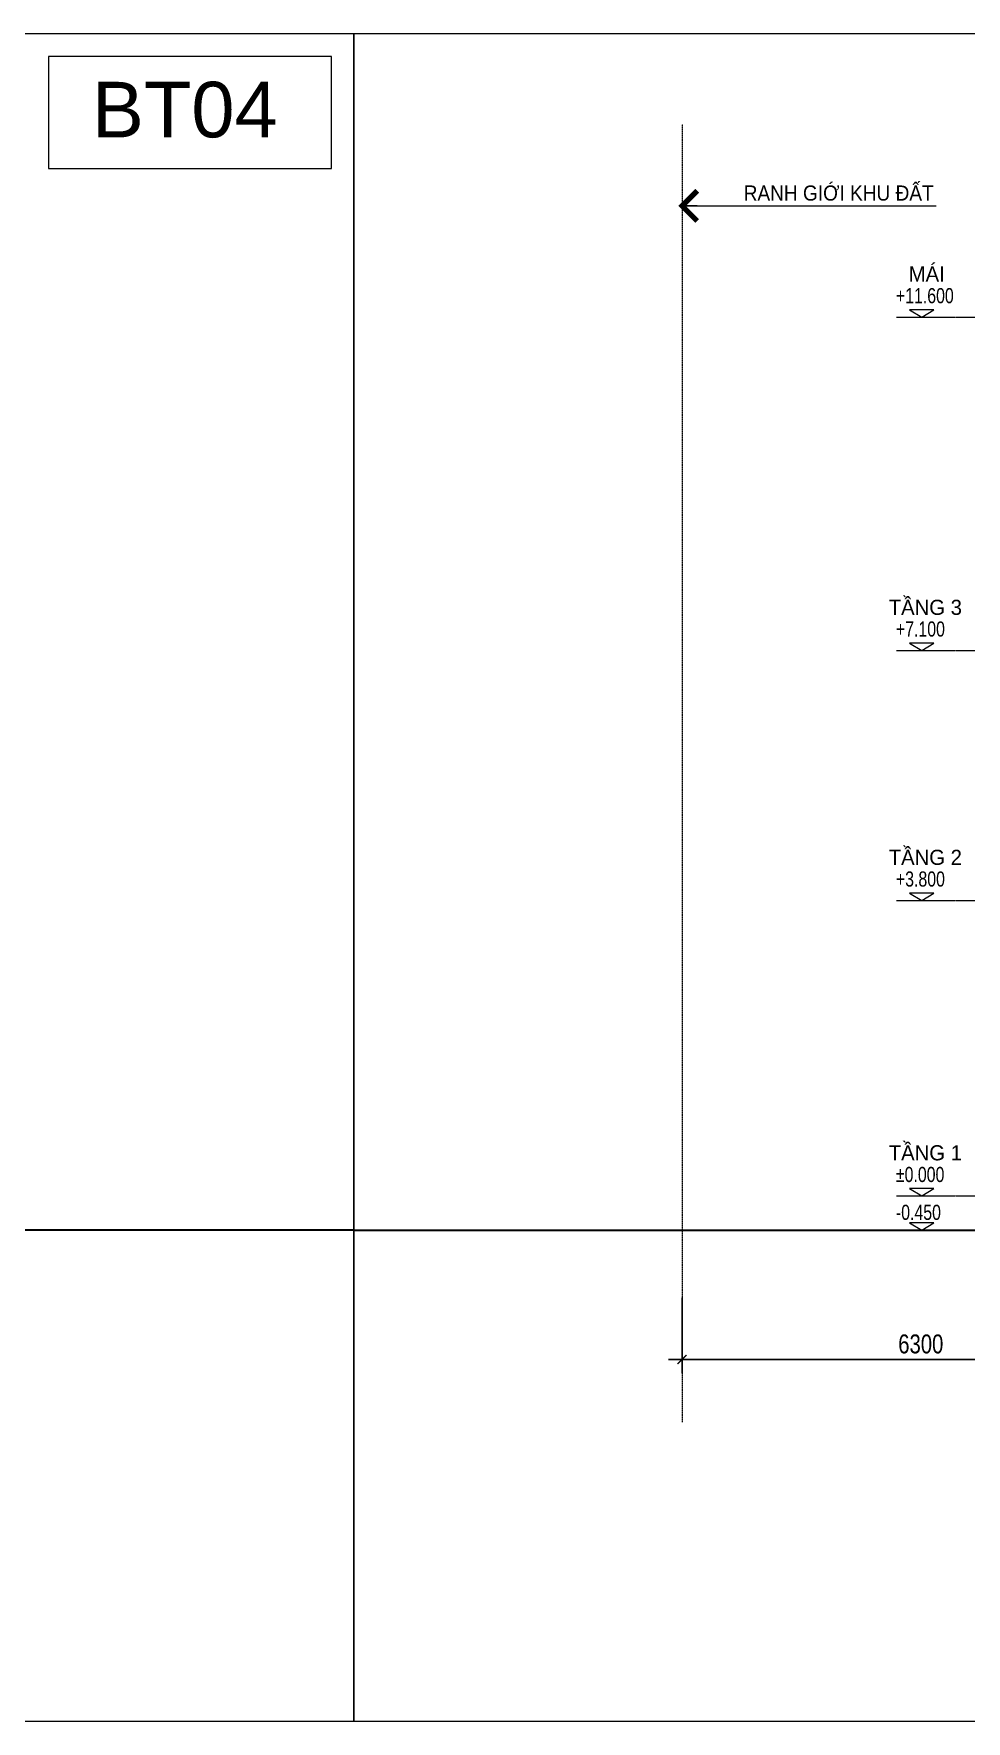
# Model space of a CAD drawing. Header units: millimetres. Extents: x 33748 to 451939, y -263262 to 62681.
# Drawn here: x 332723 to 345024, y -194383 to -172108 of the extents above; entities that cross this region are included whole.
import ezdxf
from ezdxf.enums import TextEntityAlignment as Align

# ---------------------------------------------------------------- set-up
doc = ezdxf.new("R2010")
doc.units = ezdxf.units.MM
doc.header["$PDMODE"] = 98
doc.linetypes.add('CENTER', pattern=[50.8, 31.75, -6.35, 6.35, -6.35])
doc.linetypes.add('HIDDEN', pattern=[0.375, 0.25, -0.125])
doc.layers.get('Defpoints').update_dxf_attribs({"color": 202, "lineweight": 13})
for name, color, linetype, lineweight in [('-CENTER', 143, 'CENTER', 13), ('-KH', 143, 'Continuous', 13), ('-LINE1', 7, 'Continuous', 18), ('-RANH GIOI KHU DAT', 12, 'CENTER', 18), ('-TEXT', 7, 'Continuous', 15), ('-WALL', 4, 'Continuous', 35), ('A72', 9, 'Continuous', 5)]:
    doc.layers.add(name, color=color, linetype=linetype, lineweight=lineweight)
doc.layers.add('12. NET DIM', color=9, linetype='Continuous')
doc.styles.add('1', font='arial.ttf')
doc.styles.add('AVANH', font='', dxfattribs={"width": 0.8})
doc.styles.add('vnavanth', font='', dxfattribs={"width": 0.8})
doc.styles.add('X-5M-DH-TUM1$0$AVANTH', font='arial.ttf', dxfattribs={"width": 0.9})
doc.styles.add('X-ALL-SECTION$0$ROMANS', font='arial.ttf')
doc.styles.get('AVANH').set_extended_font_data('.VnAvantH')
doc.styles.get('vnavanth').set_extended_font_data('.VnAvantH')
doc.dimstyles.new('C_100A3', dxfattribs={"dimscale": 100, "dimtxt": 2.5, "dimasz": 1.2, "dimexe": 1.8, "dimexo": 0, "dimgap": 0.75, "dimtad": 1, "dimdec": 0, "dimzin": 0, "dimdsep": 46, "dimtxsty": 'AVANH', "dimblk": 'ARCHTICK', "dimcen": 0, "dimdle": 1.8, "dimclrd": 256, "dimclre": 256, "dimclrt": 7, "dimadec": 0, "dimazin": 0, "dimtfac": 0.0001, "dimtdec": 0, "dimtix": 1, "dimtmove": 2, "dimatfit": 3, "dimldrblk": 'ARCHTICK', "dimfxl": 1.8, "dimtolj": 1, "dimtzin": 0, "dimarcsym": 0})
doc.dimstyles.new('X-ALL-SECTION$0$ARROWS', dxfattribs={"dimscale": 100, "dimtxt": 2, "dimasz": 1, "dimexe": 2, "dimexo": 5, "dimgap": 1, "dimtad": 1, "dimdec": 0, "dimzin": 0, "dimdsep": 46, "dimtxsty": 'X-ALL-SECTION$0$ROMANS', "dimblk": 'X-ALL-SECTION$0$ARROWS', "dimcen": 0, "dimclrd": 256, "dimclre": 256, "dimclrt": 256, "dimazin": 0, "dimtfac": 0.5, "dimtdec": 0, "dimtofl": 0, "dimtmove": 2, "dimatfit": 3, "dimldrblk": 'X-ALL-SECTION$0$ARROWS', "dimfxl": 1, "dimtolj": 1, "dimtzin": 0, "dimlwd": -1, "dimlwe": -1, "dimarcsym": 0})

# ---------------------------------------------------------------- blocks, each defined once
blk = doc.blocks.new('_ARCHTICK')
at = {"const_width": 0.15}
blk.add_lwpolyline([(-0.5, -0.5), (0.5, 0.5)], dxfattribs=at)
blk = doc.blocks.new('*D1088')
at = {"layer": '12. NET DIM', "lineweight": -2, "transparency": 16777216}
for p, q in [((341275, -188792), (341275, -189788)), ((347575, -188792), (347575, -189788)), ((347755, -189608), (341095, -189608))]:
    blk.add_line(p, q, dxfattribs=at)
at = {"layer": 'Defpoints', "color": 0, "transparency": 16777216}
for p in [(341275, -188792), (347575, -188792), (341275, -189608)]:
    blk.add_point(p, dxfattribs=at)
at = {"layer": '12. NET DIM', "lineweight": -2, "transparency": 16777216, "xscale": 120, "yscale": 120, "zscale": 120, "rotation": 180}
blk.add_blockref('_ARCHTICK', (341275, -189608), dxfattribs=at)
at = {"layer": '12. NET DIM', "lineweight": -2, "transparency": 16777216, "xscale": 120, "yscale": 120, "zscale": 120}
blk.add_blockref('_ARCHTICK', (347575, -189608), dxfattribs=at)
at = {"layer": '12. NET DIM', "color": 7, "transparency": 16777216, "insert": (344425, -189404), "char_height": 250, "attachment_point": 5, "style": 'AVANH'}
blk.add_mtext('\\A1;6300', dxfattribs=at)
blk = doc.blocks.new('X-ALL-SECTION$0$ARROWS')
blk.add_line((-1, 0), (0, 0))
at = {"const_width": 0.35}
blk.add_lwpolyline([(-1, -1), (0, 0), (-1, 1)], dxfattribs=at)

msp = doc.modelspace()

# ---------------------------------------------------------------- linework, layer by layer
at = {"layer": '-CENTER', "ltscale": 0.1}
for p, q in [((344104.6, -175848.3), (346933.5, -175848.3)), ((344104.6, -180248.5), (346965.6, -180248.5)), ((344104.6, -183548.5), (346965.6, -183548.5)), ((344104.6, -187448.5), (346965.6, -187448.5)), ((344104.6, -187898.5), (346965.6, -187898.5))]:
    msp.add_line(p, q, dxfattribs=at)
at = {"layer": '-KH'}
for p, q in [((344286.5, -175848.3), (344586.5, -175848.3)), ((344286.5, -180248.5), (344586.5, -180248.5)), ((344286.5, -183548.5), (344586.5, -183548.5)), ((344286.5, -187448.5), (344586.5, -187448.5)), ((344286.5, -187898.5), (344586.5, -187898.5))]:
    msp.add_line(p, q, dxfattribs=at)
for points in [[(344595.6, -175752.3), (344277.5, -175752.3), (344436.5, -175848.3)], [(344595.6, -180152.5), (344277.5, -180152.5), (344436.5, -180248.5)], [(344595.6, -183452.5), (344277.5, -183452.5), (344436.5, -183548.5)], [(344595.6, -187352.5), (344277.5, -187352.5), (344436.5, -187448.5)], [(344595.6, -187802.5), (344277.5, -187802.5), (344436.5, -187898.5)]]:
    msp.add_lwpolyline(points, close=True, dxfattribs=at)
for points in [[(344436.5, -175848.3), (344436.5, -175752.3), (344595.6, -175752.3), (344436.5, -175848.3)], [(344436.5, -180248.5), (344436.5, -180152.5), (344595.6, -180152.5), (344436.5, -180248.5)], [(344436.5, -183548.5), (344436.5, -183452.5), (344595.6, -183452.5), (344436.5, -183548.5)], [(344436.5, -187448.5), (344436.5, -187352.5), (344595.6, -187352.5), (344436.5, -187448.5)], [(344436.5, -187898.5), (344436.5, -187802.5), (344595.6, -187802.5), (344436.5, -187898.5)]]:
    msp.add_solid(points, dxfattribs=at)
at = {"layer": '-LINE1'}
msp.add_lwpolyline([(336648.4, -172406.8), (332917.2, -172406.8), (332917.2, -173884.6), (336648.4, -173884.6)], close=True, dxfattribs=at)
at = {"layer": '-RANH GIOI KHU DAT', "linetype": 'HIDDEN', "ltscale": 10}
msp.add_lwpolyline([(341275.1, -173301), (341275.1, -190434.8)], dxfattribs=at)
at = {"layer": '-WALL'}
for points in [[(336947.2, -187898.5), (305447.2, -187898.5)], [(336947.2, -187898.5), (368447.2, -187898.5)]]:
    msp.add_lwpolyline(points, dxfattribs=at)
at = {"layer": 'Defpoints'}
for points in [[(305447.2, -194382.9), (336947.2, -194382.9), (336947.2, -172107.9), (305447.2, -172107.9)], [(336947.2, -194382.9), (368447.2, -194382.9), (368447.2, -172107.9), (336947.2, -172107.9)], [(336947.2, -194382.9), (368447.2, -194382.9), (368447.2, -172107.9), (336947.2, -172107.9)]]:
    msp.add_lwpolyline(points, close=True, dxfattribs=at)

# ---------------------------------------------------------------- texts
at = {"layer": '-TEXT', "color": 4, "style": '1'}
msp.add_text('BT04', height=733.71, dxfattribs=at).set_placement((334716.6, -173696), align=Align.BOTTOM_CENTER)
at = {"layer": '-TEXT', "color": 2, "style": 'X-5M-DH-TUM1$0$AVANTH', "width": 0.9}
msp.add_text('RANH GIỚI KHU ĐẤT', height=200, dxfattribs=at).set_placement((342088.4, -174310.4))
at = {"layer": '-TEXT', "color": 2, "style": 'vnavanth'}
for s, height, p in [('M¸I', 200, (344265.3, -175379)), ('TÇNG 3', 200, (344001.8, -179779.2)), ('TÇNG 2', 199.96, (344001.8, -183079.2)), ('TÇNG 1', 199.96, (344001.8, -186979.2))]:
    msp.add_text(s, height=height, dxfattribs=at).set_placement(p)
at = {"layer": '-TEXT', "style": '1', "width": 0.75}
for s, p in [('+11.600', (344096.5, -175665)), ('+7.100', (344096.5, -180065.2)), ('+3.800', (344096.5, -183365.2)), ('%%P0.000', (344096.5, -187265.2)), ('-0.450', (344096.5, -187765.1))]:
    msp.add_text(s, height=200, dxfattribs=at).set_placement(p)

# ---------------------------------------------------------------- dimensions: what is measured, and where the dimension line sits
at = {"layer": '12. NET DIM'}
dim = msp.add_linear_dim(base=(341275.1, -189608.5), p1=(347575.1, -188792.3), p2=(341275.1, -188792.3), dimstyle='C_100A3', dxfattribs=at)
dim.commit()
dim.dimension.update_dxf_attribs({"geometry": '*D1088', "text_midpoint": (344425.1, -189404.2)})

# ---------------------------------------------------------------- leaders
at = {"layer": 'A72'}
msp.add_leader([(341275.1, -174380.4), (344626.2, -174380.4)], dimstyle='X-ALL-SECTION$0$ARROWS', override={"dimasz": 2, "dimtad": 0}, dxfattribs=at)

doc.saveas('drawing.dxf')
